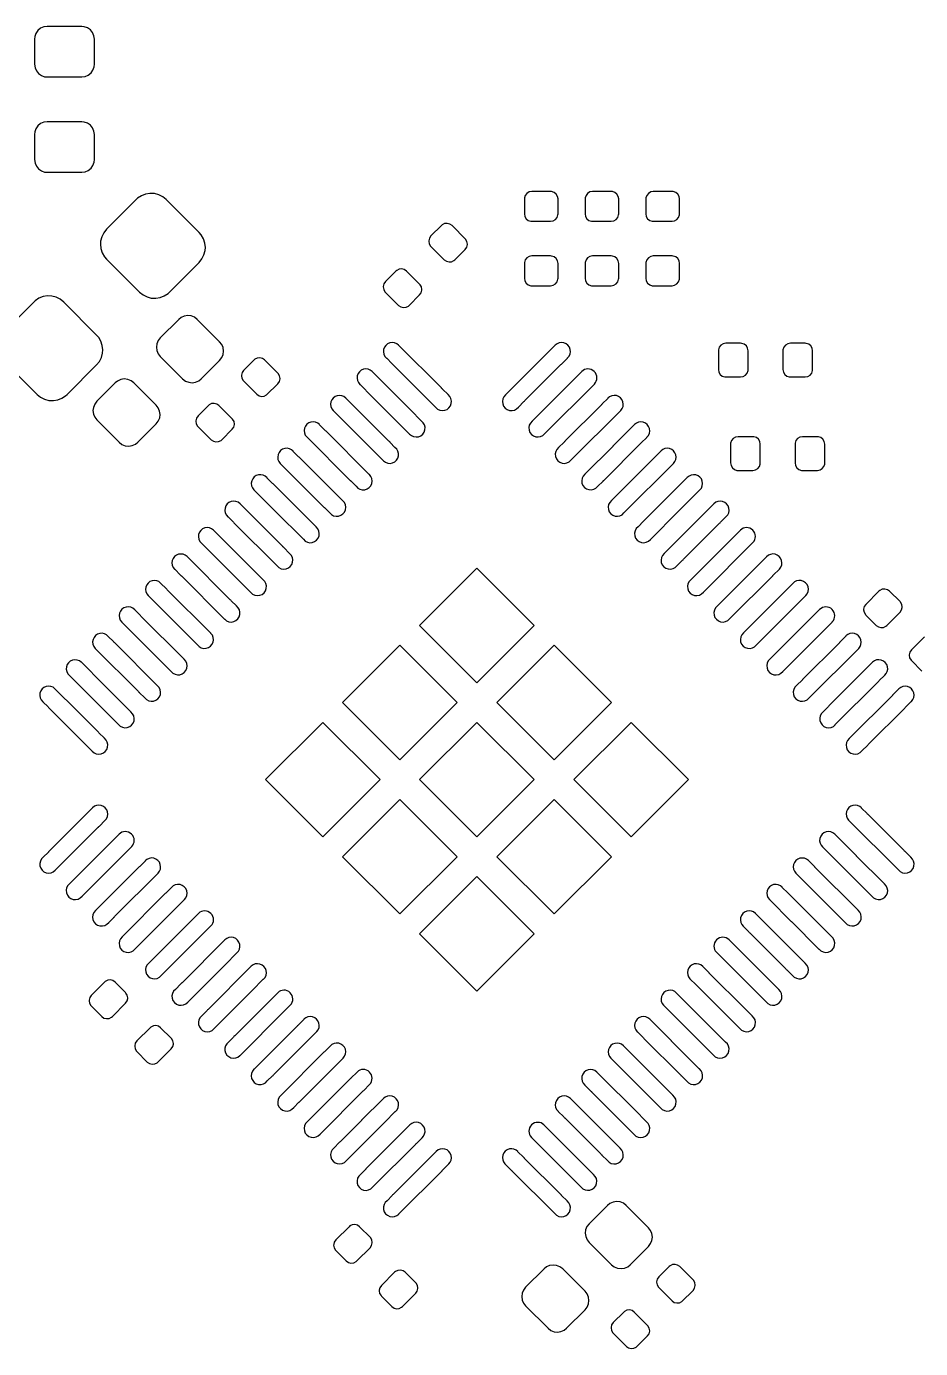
# Model space of a CAD drawing. Extents: x -27.1 to 63, y -62.3 to 29.6.
# Drawn here: x 11.62 to 21.18, y 0.8 to 14.94 of the extents above; entities that cross this region are included whole.
import ezdxf

# ---------------------------------------------------------------- set-up
doc = ezdxf.new("R2010")
doc.units = 0
doc.header["$MEASUREMENT"] = 0
doc.layers.get('0').update_dxf_attribs({"linetype": 'CONTINUOUS'})

msp = doc.modelspace()

# ---------------------------------------------------------------- linework, layer by layer
for points in [[(12.207999, 14.944), (11.838, 14.944), (11.838, 14.944), (11.801, 14.939), (11.801, 14.939), (11.767, 14.924), (11.767, 14.924), (11.739, 14.901), (11.739, 14.901), (11.718, 14.87), (11.718, 14.87), (11.706, 14.835), (11.706, 14.835), (11.703, 14.809), (11.703, 14.809), (11.703, 14.539), (11.703, 14.539), (11.707999, 14.502), (11.707999, 14.502), (11.722999, 14.468), (11.722999, 14.468), (11.746, 14.44), (11.746, 14.44), (11.776, 14.418), (11.776, 14.418), (11.811, 14.406), (11.811, 14.406), (11.838, 14.404), (11.838, 14.404), (12.207999, 14.404), (12.207999, 14.404), (12.245, 14.409), (12.245, 14.409), (12.278, 14.422999), (12.278, 14.422999), (12.307001, 14.447), (12.307001, 14.447), (12.327999, 14.477), (12.327999, 14.477), (12.34, 14.512), (12.34, 14.512), (12.342999, 14.539), (12.342999, 14.539), (12.342999, 14.809), (12.342999, 14.809), (12.338, 14.845), (12.338, 14.845), (12.322999, 14.879), (12.322999, 14.879), (12.3, 14.908), (12.3, 14.908), (12.27, 14.929), (12.27, 14.929), (12.235, 14.941001), (12.235, 14.941001), (12.207999, 14.944)], [(12.207999, 13.924), (11.838, 13.924), (11.838, 13.924), (11.801, 13.918999), (11.801, 13.918999), (11.767, 13.904), (11.767, 13.904), (11.739, 13.881), (11.739, 13.881), (11.718, 13.85), (11.718, 13.85), (11.706, 13.815), (11.706, 13.815), (11.703, 13.789), (11.703, 13.789), (11.703, 13.519), (11.703, 13.519), (11.707999, 13.482), (11.707999, 13.482), (11.722999, 13.448), (11.722999, 13.448), (11.746, 13.42), (11.746, 13.42), (11.776, 13.398), (11.776, 13.398), (11.811, 13.386), (11.811, 13.386), (11.838, 13.384), (11.838, 13.384), (12.207999, 13.384), (12.207999, 13.384), (12.245, 13.389), (12.245, 13.389), (12.278, 13.403), (12.278, 13.403), (12.307001, 13.427), (12.307001, 13.427), (12.327999, 13.457001), (12.327999, 13.457001), (12.34, 13.492001), (12.34, 13.492001), (12.342999, 13.519), (12.342999, 13.519), (12.342999, 13.789), (12.342999, 13.789), (12.338, 13.825), (12.338, 13.825), (12.322999, 13.859), (12.322999, 13.859), (12.3, 13.887999), (12.3, 13.887999), (12.27, 13.909), (12.27, 13.909), (12.235, 13.921), (12.235, 13.921), (12.207999, 13.924)], [(12.937, 13.157), (12.89, 13.149), (12.89, 13.149), (12.846, 13.131), (12.846, 13.131), (12.806, 13.105), (12.806, 13.105), (12.791, 13.091), (12.791, 13.091), (12.473999, 12.774), (12.473999, 12.774), (12.444, 12.737001), (12.444, 12.737001), (12.422, 12.694), (12.422, 12.694), (12.41, 12.648), (12.41, 12.648), (12.408, 12.614), (12.408, 12.614), (12.412999, 12.567), (12.412999, 12.567), (12.427999, 12.521), (12.427999, 12.521), (12.452, 12.48), (12.452, 12.48), (12.473999, 12.454), (12.473999, 12.454), (12.826, 12.102001), (12.826, 12.102001), (12.864, 12.072), (12.864, 12.072), (12.906, 12.05), (12.906, 12.05), (12.952, 12.038), (12.952, 12.038), (13, 12.036001), (13, 12.036001), (13.047001, 12.043999), (13.047001, 12.043999), (13.091, 12.061), (13.091, 12.061), (13.131, 12.087999), (13.131, 12.087999), (13.146, 12.102001), (13.146, 12.102001), (13.462999, 12.419), (13.462999, 12.419), (13.492999, 12.456), (13.492999, 12.456), (13.515, 12.499), (13.515, 12.499), (13.527001, 12.545), (13.527001, 12.545), (13.53, 12.578999), (13.53, 12.578999), (13.523999, 12.626), (13.523999, 12.626), (13.509, 12.672), (13.509, 12.672), (13.485, 12.713), (13.485, 12.713), (13.462999, 12.737999), (13.462999, 12.737999), (13.111, 13.091), (13.111, 13.091), (13.074, 13.121), (13.074, 13.121), (13.031, 13.143), (13.031, 13.143), (12.985, 13.155), (12.985, 13.155), (12.937, 13.157)], [(17.223, 13.178), (17.022001, 13.178), (17.022001, 13.178), (16.995, 13.173), (16.995, 13.173), (16.969999, 13.158), (16.969999, 13.158), (16.953, 13.136001), (16.953, 13.136001), (16.944, 13.109), (16.944, 13.109), (16.943, 13.097999), (16.943, 13.097999), (16.943, 12.938999), (16.943, 12.938999), (16.947999, 12.911), (16.947999, 12.911), (16.962, 12.887), (16.962, 12.887), (16.984, 12.868999), (16.984, 12.868999), (17.011, 12.86), (17.011, 12.86), (17.223, 12.86), (17.223, 12.86), (17.251, 12.865), (17.251, 12.865), (17.276, 12.879), (17.276, 12.879), (17.293, 12.901), (17.293, 12.901), (17.302, 12.927999), (17.302, 12.927999), (17.302999, 12.938999), (17.302999, 12.938999), (17.302999, 13.097999), (17.302999, 13.097999), (17.298, 13.126), (17.298, 13.126), (17.284, 13.15), (17.284, 13.15), (17.262001, 13.167999), (17.262001, 13.167999), (17.235, 13.177), (17.235, 13.177), (17.223, 13.178)], [(17.873, 13.178), (17.672001, 13.178), (17.672001, 13.178), (17.645, 13.173), (17.645, 13.173), (17.619999, 13.158), (17.619999, 13.158), (17.603, 13.136001), (17.603, 13.136001), (17.594, 13.109), (17.594, 13.109), (17.593, 13.097999), (17.593, 13.097999), (17.593, 12.938999), (17.593, 12.938999), (17.597999, 12.911), (17.597999, 12.911), (17.612, 12.887), (17.612, 12.887), (17.634, 12.868999), (17.634, 12.868999), (17.661, 12.86), (17.661, 12.86), (17.873, 12.86), (17.873, 12.86), (17.901, 12.865), (17.901, 12.865), (17.926, 12.879), (17.926, 12.879), (17.943, 12.901), (17.943, 12.901), (17.952001, 12.927999), (17.952001, 12.927999), (17.952999, 12.938999), (17.952999, 12.938999), (17.952999, 13.097999), (17.952999, 13.097999), (17.947999, 13.126), (17.947999, 13.126), (17.934, 13.15), (17.934, 13.15), (17.912001, 13.167999), (17.912001, 13.167999), (17.885, 13.177), (17.885, 13.177), (17.873, 13.178)], [(18.523, 13.178), (18.322001, 13.178), (18.322001, 13.178), (18.294999, 13.173), (18.294999, 13.173), (18.270001, 13.158), (18.270001, 13.158), (18.253, 13.136001), (18.253, 13.136001), (18.244, 13.109), (18.244, 13.109), (18.243, 13.097999), (18.243, 13.097999), (18.243, 12.938999), (18.243, 12.938999), (18.247999, 12.911), (18.247999, 12.911), (18.262001, 12.887), (18.262001, 12.887), (18.284, 12.868999), (18.284, 12.868999), (18.311, 12.86), (18.311, 12.86), (18.523, 12.86), (18.523, 12.86), (18.551, 12.865), (18.551, 12.865), (18.576, 12.879), (18.576, 12.879), (18.593, 12.901), (18.593, 12.901), (18.602001, 12.927999), (18.602001, 12.927999), (18.603, 12.938999), (18.603, 12.938999), (18.603, 13.097999), (18.603, 13.097999), (18.597999, 13.126), (18.597999, 13.126), (18.584, 13.15), (18.584, 13.15), (18.562001, 13.167999), (18.562001, 13.167999), (18.534999, 13.177), (18.534999, 13.177), (18.523, 13.178)], [(16.117999, 12.837001), (16.09, 12.834), (16.09, 12.834), (16.065, 12.821), (16.065, 12.821), (16.056, 12.814), (16.056, 12.814), (15.944, 12.702001), (15.944, 12.702001), (15.928, 12.679), (15.928, 12.679), (15.921001, 12.651), (15.921001, 12.651), (15.921001, 12.645), (15.921001, 12.645), (15.926, 12.617001), (15.926, 12.617001), (15.939999, 12.593), (15.939999, 12.593), (16.085999, 12.447), (16.085999, 12.447), (16.108999, 12.431), (16.108999, 12.431), (16.137001, 12.423999), (16.137001, 12.423999), (16.165, 12.427001), (16.165, 12.427001), (16.19, 12.439), (16.19, 12.439), (16.199, 12.447), (16.199, 12.447), (16.311, 12.559), (16.311, 12.559), (16.327, 12.582001), (16.327, 12.582001), (16.333999, 12.61), (16.333999, 12.61), (16.334999, 12.616), (16.334999, 12.616), (16.329, 12.643), (16.329, 12.643), (16.315, 12.667999), (16.315, 12.667999), (16.169, 12.814), (16.169, 12.814), (16.146001, 12.83), (16.146001, 12.83), (16.117999, 12.837001)], [(17.223, 12.488), (17.022001, 12.488), (17.022001, 12.488), (16.995, 12.482999), (16.995, 12.482999), (16.969999, 12.468), (16.969999, 12.468), (16.953, 12.446), (16.953, 12.446), (16.944, 12.419), (16.944, 12.419), (16.943, 12.408), (16.943, 12.408), (16.943, 12.249), (16.943, 12.249), (16.947999, 12.221), (16.947999, 12.221), (16.962, 12.197), (16.962, 12.197), (16.984, 12.179), (16.984, 12.179), (17.011, 12.17), (17.011, 12.17), (17.223, 12.17), (17.223, 12.17), (17.251, 12.175), (17.251, 12.175), (17.276, 12.189), (17.276, 12.189), (17.293, 12.211), (17.293, 12.211), (17.302, 12.237999), (17.302, 12.237999), (17.302999, 12.249), (17.302999, 12.249), (17.302999, 12.408), (17.302999, 12.408), (17.298, 12.436), (17.298, 12.436), (17.284, 12.46), (17.284, 12.46), (17.262001, 12.477999), (17.262001, 12.477999), (17.235, 12.487), (17.235, 12.487), (17.223, 12.488)], [(17.873, 12.488), (17.673, 12.488), (17.673, 12.488), (17.645, 12.482999), (17.645, 12.482999), (17.619999, 12.468), (17.619999, 12.468), (17.603, 12.446), (17.603, 12.446), (17.594, 12.419), (17.594, 12.419), (17.593, 12.408), (17.593, 12.408), (17.593, 12.249), (17.593, 12.249), (17.597999, 12.221), (17.597999, 12.221), (17.612, 12.197), (17.612, 12.197), (17.634, 12.179), (17.634, 12.179), (17.661, 12.17), (17.661, 12.17), (17.873, 12.17), (17.873, 12.17), (17.901, 12.175), (17.901, 12.175), (17.926, 12.189), (17.926, 12.189), (17.943, 12.211), (17.943, 12.211), (17.952001, 12.237999), (17.952001, 12.237999), (17.952999, 12.249), (17.952999, 12.249), (17.952999, 12.408), (17.952999, 12.408), (17.947999, 12.436), (17.947999, 12.436), (17.934, 12.461), (17.934, 12.461), (17.912001, 12.477999), (17.912001, 12.477999), (17.885, 12.487), (17.885, 12.487), (17.873, 12.488)], [(18.523, 12.488), (18.322001, 12.488), (18.322001, 12.488), (18.294999, 12.482999), (18.294999, 12.482999), (18.270001, 12.468), (18.270001, 12.468), (18.253, 12.446), (18.253, 12.446), (18.244, 12.419), (18.244, 12.419), (18.243, 12.408), (18.243, 12.408), (18.243, 12.249), (18.243, 12.249), (18.247999, 12.221), (18.247999, 12.221), (18.262001, 12.197), (18.262001, 12.197), (18.284, 12.179), (18.284, 12.179), (18.311, 12.17), (18.311, 12.17), (18.523, 12.17), (18.523, 12.17), (18.551, 12.175), (18.551, 12.175), (18.576, 12.189), (18.576, 12.189), (18.593, 12.211), (18.593, 12.211), (18.602001, 12.237999), (18.602001, 12.237999), (18.603, 12.249), (18.603, 12.249), (18.603, 12.408), (18.603, 12.408), (18.597999, 12.436), (18.597999, 12.436), (18.584, 12.46), (18.584, 12.46), (18.562001, 12.477999), (18.562001, 12.477999), (18.534999, 12.487), (18.534999, 12.487), (18.523, 12.488)], [(15.629999, 12.349), (15.602, 12.346001), (15.602, 12.346001), (15.577, 12.333), (15.577, 12.333), (15.568, 12.326), (15.568, 12.326), (15.456, 12.214), (15.456, 12.214), (15.44, 12.191001), (15.44, 12.191001), (15.433, 12.163), (15.433, 12.163), (15.433, 12.157), (15.433, 12.157), (15.437999, 12.129), (15.437999, 12.129), (15.452001, 12.105), (15.452001, 12.105), (15.598, 11.958999), (15.598, 11.958999), (15.622001, 11.943), (15.622001, 11.943), (15.649, 11.936), (15.649, 11.936), (15.677, 11.939), (15.677, 11.939), (15.702, 11.952), (15.702, 11.952), (15.711, 11.958999), (15.711, 11.958999), (15.822999, 12.071001), (15.822999, 12.071001), (15.838999, 12.095), (15.838999, 12.095), (15.845999, 12.122), (15.845999, 12.122), (15.847, 12.128), (15.847, 12.128), (15.842, 12.156), (15.842, 12.156), (15.827001, 12.18), (15.827001, 12.18), (15.681001, 12.326), (15.681001, 12.326), (15.658, 12.342001), (15.658, 12.342001), (15.629999, 12.349)], [(11.841, 12.061), (11.794, 12.052999), (11.794, 12.052999), (11.75, 12.035), (11.75, 12.035), (11.71, 12.009), (11.71, 12.009), (11.695, 11.995), (11.695, 11.995), (11.377999, 11.678)], [(11.377999, 11.358), (11.73, 11.006), (11.73, 11.006), (11.767, 10.976), (11.767, 10.976), (11.81, 10.954), (11.81, 10.954), (11.856, 10.942), (11.856, 10.942), (11.904, 10.94), (11.904, 10.94), (11.951001, 10.947999), (11.951001, 10.947999), (11.995, 10.965), (11.995, 10.965), (12.035, 10.992), (12.035, 10.992), (12.05, 11.006), (12.05, 11.006), (12.367, 11.323), (12.367, 11.323), (12.397, 11.36), (12.397, 11.36), (12.419, 11.403), (12.419, 11.403), (12.431, 11.449), (12.431, 11.449), (12.434, 11.482999), (12.434, 11.482999), (12.427999, 11.53), (12.427999, 11.53), (12.412999, 11.575), (12.412999, 11.575), (12.388999, 11.617001), (12.388999, 11.617001), (12.367, 11.642), (12.367, 11.642), (12.015, 11.995), (12.015, 11.995), (11.978, 12.025), (11.978, 12.025), (11.935, 12.047001), (11.935, 12.047001), (11.889, 12.059), (11.889, 12.059), (11.841, 12.061)], [(13.342, 11.85), (13.304, 11.845), (13.304, 11.845), (13.27, 11.829), (13.27, 11.829), (13.245, 11.809), (13.245, 11.809), (13.047999, 11.612), (13.047999, 11.612), (13.025, 11.582001), (13.025, 11.582001), (13.01, 11.547001), (13.01, 11.547001), (13.006, 11.512), (13.006, 11.512), (13.011, 11.475), (13.011, 11.475), (13.026, 11.44), (13.026, 11.44), (13.047999, 11.412999), (13.047999, 11.412999), (13.287001, 11.172999), (13.287001, 11.172999), (13.317, 11.15), (13.317, 11.15), (13.352001, 11.136), (13.352001, 11.136), (13.389, 11.132), (13.389, 11.132), (13.426, 11.137001), (13.426, 11.137001), (13.461, 11.153), (13.461, 11.153), (13.486, 11.172999), (13.486, 11.172999), (13.682999, 11.37), (13.682999, 11.37), (13.706, 11.4), (13.706, 11.4), (13.72, 11.435), (13.72, 11.435), (13.725, 11.47), (13.725, 11.47), (13.72, 11.507), (13.72, 11.507), (13.705, 11.542), (13.705, 11.542), (13.682999, 11.569), (13.682999, 11.569), (13.444, 11.809), (13.444, 11.809), (13.414, 11.832), (13.414, 11.832), (13.379, 11.846), (13.379, 11.846), (13.342, 11.85)], [(19.257, 11.554), (19.098, 11.554), (19.098, 11.554), (19.071, 11.549), (19.071, 11.549), (19.046, 11.534), (19.046, 11.534), (19.029, 11.512), (19.029, 11.512), (19.02, 11.485), (19.02, 11.485), (19.019, 11.474), (19.019, 11.474), (19.019, 11.273), (19.019, 11.273), (19.023999, 11.245), (19.023999, 11.245), (19.037999, 11.221), (19.037999, 11.221), (19.060001, 11.203), (19.060001, 11.203), (19.087, 11.194), (19.087, 11.194), (19.257, 11.194), (19.257, 11.194), (19.285001, 11.199), (19.285001, 11.199), (19.31, 11.213), (19.31, 11.213), (19.327, 11.235), (19.327, 11.235), (19.336, 11.262), (19.336, 11.262), (19.337001, 11.273), (19.337001, 11.273), (19.337001, 11.474), (19.337001, 11.474), (19.332, 11.502), (19.332, 11.502), (19.317999, 11.526), (19.317999, 11.526), (19.296, 11.544), (19.296, 11.544), (19.269, 11.552999), (19.269, 11.552999), (19.257, 11.554)], [(19.947, 11.554), (19.788999, 11.554), (19.788999, 11.554), (19.761, 11.549), (19.761, 11.549), (19.736, 11.534), (19.736, 11.534), (19.718999, 11.512), (19.718999, 11.512), (19.71, 11.485), (19.71, 11.485), (19.709, 11.474), (19.709, 11.474), (19.709, 11.273), (19.709, 11.273), (19.714, 11.245), (19.714, 11.245), (19.727999, 11.221), (19.727999, 11.221), (19.749999, 11.203), (19.749999, 11.203), (19.777, 11.194), (19.777, 11.194), (19.947, 11.194), (19.947, 11.194), (19.974999, 11.199), (19.974999, 11.199), (20, 11.213), (20, 11.213), (20.017, 11.235), (20.017, 11.235), (20.026, 11.262), (20.026, 11.262), (20.027001, 11.273), (20.027001, 11.273), (20.027001, 11.474), (20.027001, 11.474), (20.022, 11.502), (20.022, 11.502), (20.007999, 11.526), (20.007999, 11.526), (19.986, 11.544), (19.986, 11.544), (19.959001, 11.552999), (19.959001, 11.552999), (19.947, 11.554)], [(14.114, 11.399), (14.085, 11.396), (14.085, 11.396), (14.06, 11.382999), (14.06, 11.382999), (14.051, 11.376), (14.051, 11.376), (13.94, 11.264), (13.94, 11.264), (13.922999, 11.241), (13.922999, 11.241), (13.916, 11.213), (13.916, 11.213), (13.916, 11.207001), (13.916, 11.207001), (13.921, 11.179), (13.921, 11.179), (13.935, 11.155), (13.935, 11.155), (14.081, 11.009), (14.081, 11.009), (14.105, 10.993), (14.105, 10.993), (14.132, 10.986), (14.132, 10.986), (14.16, 10.989), (14.16, 10.989), (14.186, 11.001), (14.186, 11.001), (14.306, 11.121), (14.306, 11.121), (14.322999, 11.145), (14.322999, 11.145), (14.33, 11.172001), (14.33, 11.172001), (14.33, 11.178), (14.33, 11.178), (14.325, 11.205), (14.325, 11.205), (14.31, 11.23), (14.31, 11.23), (14.164, 11.376), (14.164, 11.376), (14.141, 11.392001), (14.141, 11.392001), (14.114, 11.399)], [(12.663, 11.172001), (12.626, 11.166), (12.626, 11.166), (12.591, 11.15), (12.591, 11.15), (12.566, 11.13), (12.566, 11.13), (12.369, 10.932999), (12.369, 10.932999), (12.346001, 10.903), (12.346001, 10.903), (12.332, 10.867999), (12.332, 10.867999), (12.327, 10.832999), (12.327, 10.832999), (12.332, 10.796), (12.332, 10.796), (12.347, 10.762), (12.347, 10.762), (12.369, 10.734), (12.369, 10.734), (12.608, 10.494), (12.608, 10.494), (12.637999, 10.471), (12.637999, 10.471), (12.672999, 10.457), (12.672999, 10.457), (12.71, 10.452999), (12.71, 10.452999), (12.748, 10.459), (12.748, 10.459), (12.782, 10.474), (12.782, 10.474), (12.807001, 10.494), (12.807001, 10.494), (13.004, 10.691), (13.004, 10.691), (13.027001, 10.721), (13.027001, 10.721), (13.042001, 10.756), (13.042001, 10.756), (13.046, 10.791), (13.046, 10.791), (13.041, 10.827999), (13.041, 10.827999), (13.026, 10.862999), (13.026, 10.862999), (13.004, 10.891), (13.004, 10.891), (12.765, 11.13), (12.765, 11.13), (12.735, 11.153), (12.735, 11.153), (12.7, 11.167), (12.7, 11.167), (12.663, 11.172001)], [(13.626, 10.911), (13.597001, 10.908), (13.597001, 10.908), (13.572, 10.895), (13.572, 10.895), (13.562999, 10.888), (13.562999, 10.888), (13.452, 10.776), (13.452, 10.776), (13.435, 10.753), (13.435, 10.753), (13.427999, 10.725), (13.427999, 10.725), (13.427999, 10.719), (13.427999, 10.719), (13.433, 10.691), (13.433, 10.691), (13.447, 10.667), (13.447, 10.667), (13.593, 10.521), (13.593, 10.521), (13.617, 10.505), (13.617, 10.505), (13.643999, 10.498), (13.643999, 10.498), (13.672, 10.501), (13.672, 10.501), (13.697999, 10.514), (13.697999, 10.514), (13.706, 10.521), (13.706, 10.521), (13.817999, 10.633), (13.817999, 10.633), (13.835, 10.657001), (13.835, 10.657001), (13.842, 10.684), (13.842, 10.684), (13.842, 10.69), (13.842, 10.69), (13.837001, 10.718), (13.837001, 10.718), (13.822, 10.742001), (13.822, 10.742001), (13.676, 10.888), (13.676, 10.888), (13.653, 10.904), (13.653, 10.904), (13.626, 10.911)], [(19.387999, 10.554), (19.229, 10.554), (19.229, 10.554), (19.201, 10.548999), (19.201, 10.548999), (19.177, 10.534), (19.177, 10.534), (19.159, 10.512), (19.159, 10.512), (19.15, 10.485), (19.15, 10.485), (19.149, 10.474), (19.149, 10.474), (19.149, 10.273), (19.149, 10.273), (19.153999, 10.245), (19.153999, 10.245), (19.168999, 10.221), (19.168999, 10.221), (19.191001, 10.203), (19.191001, 10.203), (19.217999, 10.194), (19.217999, 10.194), (19.387999, 10.194), (19.387999, 10.194), (19.416001, 10.199), (19.416001, 10.199), (19.440001, 10.213), (19.440001, 10.213), (19.457999, 10.235001), (19.457999, 10.235001), (19.467, 10.262001), (19.467, 10.262001), (19.467, 10.474), (19.467, 10.474), (19.462001, 10.502001), (19.462001, 10.502001), (19.447999, 10.526), (19.447999, 10.526), (19.426, 10.544), (19.426, 10.544), (19.399, 10.552999), (19.399, 10.552999), (19.387999, 10.554)], [(20.077999, 10.554), (19.919, 10.554), (19.919, 10.554), (19.891, 10.548999), (19.891, 10.548999), (19.867, 10.534), (19.867, 10.534), (19.849, 10.512), (19.849, 10.512), (19.84, 10.485), (19.84, 10.485), (19.839, 10.474), (19.839, 10.474), (19.839, 10.273), (19.839, 10.273), (19.843999, 10.245), (19.843999, 10.245), (19.858999, 10.221), (19.858999, 10.221), (19.881001, 10.203), (19.881001, 10.203), (19.907999, 10.194), (19.907999, 10.194), (20.077999, 10.194), (20.077999, 10.194), (20.106001, 10.199), (20.106001, 10.199), (20.129999, 10.213), (20.129999, 10.213), (20.147999, 10.235001), (20.147999, 10.235001), (20.157, 10.262001), (20.157, 10.262001), (20.157, 10.474), (20.157, 10.474), (20.152001, 10.502001), (20.152001, 10.502001), (20.137999, 10.526), (20.137999, 10.526), (20.116, 10.544), (20.116, 10.544), (20.089, 10.552999), (20.089, 10.552999), (20.077999, 10.554)], [(16.436, 9.147), (15.822999, 8.534), (15.822999, 8.534), (16.436, 7.922), (16.436, 7.922), (17.049, 8.534), (17.049, 8.534), (16.436, 9.147)], [(20.8, 8.924), (20.772002, 8.921), (20.772002, 8.921), (20.746001, 8.909), (20.746001, 8.909), (20.737, 8.901), (20.737, 8.901), (20.595999, 8.759), (20.595999, 8.759), (20.58, 8.736), (20.58, 8.736), (20.572, 8.709), (20.572, 8.709), (20.572, 8.703), (20.572, 8.703), (20.577, 8.675), (20.577, 8.675), (20.592, 8.651), (20.592, 8.651), (20.595999, 8.646), (20.595999, 8.646), (20.708, 8.534), (20.708, 8.534), (20.731001, 8.518), (20.731001, 8.518), (20.758, 8.511), (20.758, 8.511), (20.786001, 8.514), (20.786001, 8.514), (20.812, 8.527001), (20.812, 8.527001), (20.820999, 8.534), (20.820999, 8.534), (20.963, 8.676), (20.963, 8.676), (20.979001, 8.7), (20.979001, 8.7), (20.986001, 8.727), (20.986001, 8.727), (20.986001, 8.733), (20.986001, 8.733), (20.981001, 8.759999), (20.981001, 8.759999), (20.966001, 8.785), (20.966001, 8.785), (20.962, 8.789), (20.962, 8.789), (20.850999, 8.901), (20.850999, 8.901), (20.827, 8.917), (20.827, 8.917), (20.8, 8.924)], [(21.225, 8.413), (21.083999, 8.272), (21.083999, 8.272), (21.067, 8.248), (21.067, 8.248), (21.06, 8.221), (21.06, 8.221), (21.06, 8.215), (21.06, 8.215), (21.065, 8.187), (21.065, 8.187), (21.08, 8.162999), (21.08, 8.162999), (21.083999, 8.158), (21.083999, 8.158), (21.195, 8.047)], [(15.611, 8.322), (14.998, 7.71), (14.998, 7.71), (15.611, 7.097), (15.611, 7.097), (16.224, 7.71), (16.224, 7.71), (15.611, 8.322)], [(17.261, 8.322), (16.648, 7.71), (16.648, 7.71), (17.261, 7.097), (17.261, 7.097), (17.874, 7.71), (17.874, 7.71), (17.261, 8.322)], [(14.786, 7.497), (14.173, 6.885), (14.173, 6.885), (14.786, 6.272), (14.786, 6.272), (15.399, 6.885), (15.399, 6.885), (14.786, 7.497)], [(16.436, 7.497), (15.822999, 6.885), (15.822999, 6.885), (16.436, 6.272), (16.436, 6.272), (17.049, 6.885), (17.049, 6.885), (16.436, 7.497)], [(18.086, 7.497), (17.472999, 6.885), (17.472999, 6.885), (18.086, 6.272), (18.086, 6.272), (18.699, 6.885), (18.699, 6.885), (18.086, 7.497)], [(15.611, 6.673), (14.998, 6.06), (14.998, 6.06), (15.611, 5.447), (15.611, 5.447), (16.224, 6.06), (16.224, 6.06), (15.611, 6.673)], [(17.261, 6.673), (16.648, 6.06), (16.648, 6.06), (17.261, 5.447), (17.261, 5.447), (17.874, 6.06), (17.874, 6.06), (17.261, 6.673)], [(16.436, 5.848), (15.822999, 5.235), (15.822999, 5.235), (16.436, 4.622), (16.436, 4.622), (17.049, 5.235), (17.049, 5.235), (16.436, 5.848)], [(12.514, 4.741), (12.486, 4.738), (12.486, 4.738), (12.46, 4.725), (12.46, 4.725), (12.451, 4.717), (12.451, 4.717), (12.31, 4.576), (12.31, 4.576), (12.294, 4.553), (12.294, 4.553), (12.286, 4.525), (12.286, 4.525), (12.286, 4.519), (12.286, 4.519), (12.291, 4.491), (12.291, 4.491), (12.306, 4.467), (12.306, 4.467), (12.422, 4.351), (12.422, 4.351), (12.445, 4.334), (12.445, 4.334), (12.472, 4.327), (12.472, 4.327), (12.5, 4.33), (12.5, 4.33), (12.526, 4.343), (12.526, 4.343), (12.535, 4.35), (12.535, 4.35), (12.677, 4.493), (12.677, 4.493), (12.693, 4.516), (12.693, 4.516), (12.7, 4.543), (12.7, 4.543), (12.7, 4.549), (12.7, 4.549), (12.695, 4.577), (12.695, 4.577), (12.68, 4.601), (12.68, 4.601), (12.676, 4.606), (12.676, 4.606), (12.565, 4.717), (12.565, 4.717), (12.541, 4.734), (12.541, 4.734), (12.514, 4.741)], [(13.002, 4.253), (12.973999, 4.25), (12.973999, 4.25), (12.947999, 4.237), (12.947999, 4.237), (12.938999, 4.229), (12.938999, 4.229), (12.798, 4.088), (12.798, 4.088), (12.781, 4.065), (12.781, 4.065), (12.774, 4.037), (12.774, 4.037), (12.774, 4.031), (12.774, 4.031), (12.779, 4.003), (12.779, 4.003), (12.794, 3.979), (12.794, 3.979), (12.798, 3.975), (12.798, 3.975), (12.909, 3.863), (12.909, 3.863), (12.933, 3.847), (12.933, 3.847), (12.96, 3.839), (12.96, 3.839), (12.988, 3.842), (12.988, 3.842), (13.014, 3.855), (13.014, 3.855), (13.022, 3.863), (13.022, 3.863), (13.165, 4.005), (13.165, 4.005), (13.181, 4.028), (13.181, 4.028), (13.187999, 4.055), (13.187999, 4.055), (13.187999, 4.061), (13.187999, 4.061), (13.182999, 4.089), (13.182999, 4.089), (13.167999, 4.113), (13.167999, 4.113), (13.164, 4.118), (13.164, 4.118), (13.052, 4.229), (13.052, 4.229), (13.029, 4.246), (13.029, 4.246), (13.002, 4.253)], [(17.929, 2.37), (17.892, 2.365), (17.892, 2.365), (17.858, 2.349), (17.858, 2.349), (17.833, 2.329), (17.833, 2.329), (17.635001, 2.132), (17.635001, 2.132), (17.612, 2.102), (17.612, 2.102), (17.597999, 2.067), (17.597999, 2.067), (17.594, 2.032), (17.594, 2.032), (17.599, 1.995), (17.599, 1.995), (17.613999, 1.96), (17.613999, 1.96), (17.635001, 1.933), (17.635001, 1.933), (17.875001, 1.693), (17.875001, 1.693), (17.905, 1.67), (17.905, 1.67), (17.94, 1.656), (17.94, 1.656), (17.977, 1.652), (17.977, 1.652), (18.014, 1.657), (18.014, 1.657), (18.049, 1.673), (18.049, 1.673), (18.074, 1.693), (18.074, 1.693), (18.271, 1.89), (18.271, 1.89), (18.293999, 1.92), (18.293999, 1.92), (18.308, 1.955), (18.308, 1.955), (18.313, 1.99), (18.313, 1.99), (18.308, 2.027), (18.308, 2.027), (18.293, 2.062), (18.293, 2.062), (18.271, 2.089), (18.271, 2.089), (18.032, 2.329), (18.032, 2.329), (18.002, 2.352), (18.002, 2.352), (17.967001, 2.366), (17.967001, 2.366), (17.929, 2.37)], [(15.13, 2.124), (15.102, 2.121), (15.102, 2.121), (15.077, 2.109), (15.077, 2.109), (15.068, 2.101), (15.068, 2.101), (14.926, 1.96), (14.926, 1.96), (14.91, 1.936), (14.91, 1.936), (14.902999, 1.909), (14.902999, 1.909), (14.902001, 1.903), (14.902001, 1.903), (14.908, 1.875), (14.908, 1.875), (14.922, 1.851), (14.922, 1.851), (14.926, 1.846), (14.926, 1.846), (15.038, 1.734), (15.038, 1.734), (15.061, 1.718), (15.061, 1.718), (15.088, 1.711), (15.088, 1.711), (15.117, 1.714), (15.117, 1.714), (15.142001, 1.727), (15.142001, 1.727), (15.151, 1.734), (15.151, 1.734), (15.293, 1.876), (15.293, 1.876), (15.309, 1.9), (15.309, 1.9), (15.316, 1.927), (15.316, 1.927), (15.316, 1.933), (15.316, 1.933), (15.311, 1.96), (15.311, 1.96), (15.297001, 1.985), (15.297001, 1.985), (15.181, 2.101), (15.181, 2.101), (15.158, 2.117), (15.158, 2.117), (15.13, 2.124)], [(18.556001, 1.698), (18.527, 1.695), (18.527, 1.695), (18.502001, 1.682), (18.502001, 1.682), (18.493, 1.674), (18.493, 1.674), (18.382, 1.563), (18.382, 1.563), (18.365, 1.54), (18.365, 1.54), (18.357999, 1.512), (18.357999, 1.512), (18.357999, 1.506), (18.357999, 1.506), (18.363, 1.478), (18.363, 1.478), (18.378, 1.454), (18.378, 1.454), (18.381, 1.45), (18.381, 1.45), (18.523, 1.308), (18.523, 1.308), (18.547001, 1.291), (18.547001, 1.291), (18.573999, 1.285), (18.573999, 1.285), (18.602001, 1.288), (18.602001, 1.288), (18.627999, 1.3), (18.627999, 1.3), (18.748, 1.42), (18.748, 1.42), (18.765001, 1.443), (18.765001, 1.443), (18.772001, 1.471), (18.772001, 1.471), (18.772001, 1.476), (18.772001, 1.476), (18.767, 1.504), (18.767, 1.504), (18.752, 1.529), (18.752, 1.529), (18.606, 1.675), (18.606, 1.675), (18.582999, 1.691), (18.582999, 1.691), (18.556001, 1.698)], [(15.618, 1.636), (15.59, 1.634), (15.59, 1.634), (15.565, 1.621), (15.565, 1.621), (15.555, 1.613), (15.555, 1.613), (15.413999, 1.472), (15.413999, 1.472), (15.398, 1.448), (15.398, 1.448), (15.391, 1.421), (15.391, 1.421), (15.39, 1.415), (15.39, 1.415), (15.395, 1.387), (15.395, 1.387), (15.41, 1.363), (15.41, 1.363), (15.413999, 1.358), (15.413999, 1.358), (15.526001, 1.247), (15.526001, 1.247), (15.549, 1.23), (15.549, 1.23), (15.576, 1.223), (15.576, 1.223), (15.605, 1.226), (15.605, 1.226), (15.629999, 1.239), (15.629999, 1.239), (15.639, 1.246), (15.639, 1.246), (15.781, 1.388), (15.781, 1.388), (15.797001, 1.412), (15.797001, 1.412), (15.804, 1.439), (15.804, 1.439), (15.804, 1.445), (15.804, 1.445), (15.799001, 1.473), (15.799001, 1.473), (15.784999, 1.497), (15.784999, 1.497), (15.668999, 1.613), (15.668999, 1.613), (15.646, 1.629), (15.646, 1.629), (15.618, 1.636)], [(17.251, 1.691), (17.213, 1.686), (17.213, 1.686), (17.178999, 1.67), (17.178999, 1.67), (17.154, 1.65), (17.154, 1.65), (16.957, 1.453), (16.957, 1.453), (16.934, 1.423), (16.934, 1.423), (16.919, 1.388), (16.919, 1.388), (16.914999, 1.353), (16.914999, 1.353), (16.92, 1.316), (16.92, 1.316), (16.935, 1.281), (16.935, 1.281), (16.957, 1.254), (16.957, 1.254), (17.196, 1.014), (17.196, 1.014), (17.226, 0.991), (17.226, 0.991), (17.261, 0.977), (17.261, 0.977), (17.298, 0.973), (17.298, 0.973), (17.335, 0.979), (17.335, 0.979), (17.37, 0.994), (17.37, 0.994), (17.394999, 1.014), (17.394999, 1.014), (17.592, 1.211), (17.592, 1.211), (17.615, 1.241), (17.615, 1.241), (17.628999, 1.276), (17.628999, 1.276), (17.634, 1.311), (17.634, 1.311), (17.628999, 1.348), (17.628999, 1.348), (17.613999, 1.383), (17.613999, 1.383), (17.592, 1.41), (17.592, 1.41), (17.353, 1.65), (17.353, 1.65), (17.323, 1.673), (17.323, 1.673), (17.287999, 1.687), (17.287999, 1.687), (17.251, 1.691)], [(18.068, 1.21), (18.04, 1.207), (18.04, 1.207), (18.014, 1.194), (18.014, 1.194), (18.006001, 1.187), (18.006001, 1.187), (17.894, 1.075), (17.894, 1.075), (17.877, 1.052), (17.877, 1.052), (17.87, 1.024), (17.87, 1.024), (17.87, 1.018), (17.87, 1.018), (17.875001, 0.99), (17.875001, 0.99), (17.890001, 0.966), (17.890001, 0.966), (17.892999, 0.962), (17.892999, 0.962), (18.036001, 0.82), (18.036001, 0.82), (18.059, 0.804), (18.059, 0.804), (18.086, 0.797), (18.086, 0.797), (18.114, 0.8), (18.114, 0.8), (18.139999, 0.812), (18.139999, 0.812), (18.147999, 0.82), (18.147999, 0.82), (18.261001, 0.932), (18.261001, 0.932), (18.277001, 0.955), (18.277001, 0.955), (18.284, 0.983), (18.284, 0.983), (18.284, 0.988), (18.284, 0.988), (18.278999, 1.016), (18.278999, 1.016), (18.263999, 1.041), (18.263999, 1.041), (18.261001, 1.045), (18.261001, 1.045), (18.117999, 1.187), (18.117999, 1.187), (18.095, 1.203), (18.095, 1.203), (18.068, 1.21)]]:
    msp.add_lwpolyline(points)
for points in [[(15.598, 11.534, 1.042321), (15.469, 11.394), (15.469, 11.394), (15.471, 11.393), (15.471, 11.393), (15.525, 11.339), (15.525, 11.339, 0.031689), (15.533, 11.33), (15.533, 11.33), (15.995, 10.867999), (15.995, 10.867999, 1.110374), (16.127, 11.004), (16.127, 11.004), (16.067, 11.064), (16.067, 11.064), (16.067, 11.065), (16.067, 11.065, 0.039058), (16.056, 11.075), (16.056, 11.075), (16.054999, 11.076), (16.054999, 11.076), (15.598, 11.534)], [(17.406, 11.397001, 1.015973), (17.274, 11.534), (17.274, 11.534), (17.208, 11.467999), (17.208, 11.467999, 0.018601), (17.202999, 11.462999), (17.202999, 11.462999), (16.742001, 11.002001), (16.742001, 11.002001, 1.113964), (16.879, 10.871), (16.879, 10.871), (16.937001, 10.928999), (16.937001, 10.928999), (16.938999, 10.93), (16.938999, 10.93, 0.039069), (16.949, 10.941), (16.949, 10.941), (17.332999, 11.325), (17.332999, 11.325), (17.335, 11.326), (17.335, 11.326, 0.042757), (17.346, 11.338), (17.346, 11.338), (17.403999, 11.396), (17.403999, 11.396), (17.406, 11.397001)], [(15.315, 11.251, 1.026903), (15.184, 11.113), (15.184, 11.113), (15.186, 11.112), (15.186, 11.112), (15.243, 11.055), (15.243, 11.055, 0.031643), (15.251001, 11.046), (15.251001, 11.046), (15.713999, 10.583), (15.713999, 10.583, 1.102199), (15.843, 10.722001), (15.843, 10.722001), (15.787, 10.777999), (15.787, 10.777999), (15.787, 10.779), (15.787, 10.779, 0.037157), (15.777, 10.789), (15.777, 10.789), (15.315, 11.251)], [(17.692, 11.118, 0.990068), (17.557001, 11.251), (17.557001, 11.251), (17.026, 10.72), (17.026, 10.72, 1.105516), (17.16, 10.586), (17.16, 10.586), (17.692, 11.118)], [(15.032, 10.967999, 1.000565), (14.898, 10.834), (14.898, 10.834), (14.961, 10.771), (14.961, 10.771, 0.029801), (14.969, 10.762999), (14.969, 10.762999), (15.435, 10.296), (15.435, 10.296), (15.436, 10.296), (15.436, 10.296, 1.073919), (15.559, 10.44), (15.559, 10.44), (15.506, 10.493), (15.506, 10.493), (15.506, 10.494), (15.506, 10.494, 0.052064), (15.492, 10.508), (15.492, 10.508), (15.032, 10.967999)], [(17.975001, 10.835, 1.015967), (17.836001, 10.965), (17.836001, 10.965), (17.836001, 10.964), (17.836001, 10.964), (17.777, 10.905), (17.777, 10.905, 0.042803), (17.765, 10.893999), (17.765, 10.893999), (17.765, 10.893), (17.765, 10.893), (17.381, 10.509), (17.381, 10.509, 0.042798), (17.369, 10.498), (17.369, 10.498), (17.369, 10.497), (17.369, 10.497), (17.309999, 10.437999), (17.309999, 10.437999, 1.105734), (17.442, 10.302), (17.442, 10.302), (17.975001, 10.835)], [(14.752, 10.683, 1.019297), (14.615, 10.551), (14.615, 10.551), (15.076, 10.09), (15.076, 10.09, 0.040897), (15.087, 10.079), (15.087, 10.079), (15.089, 10.078), (15.089, 10.078), (15.142999, 10.024), (15.142999, 10.024, 1.094017), (15.285, 10.149999), (15.285, 10.149999), (15.284, 10.151), (15.284, 10.151), (14.822, 10.612), (14.822, 10.612), (14.822, 10.613), (14.822, 10.613, 0.035354), (14.812, 10.622001), (14.812, 10.622001), (14.752, 10.682), (14.752, 10.682), (14.752, 10.683)], [(18.254, 10.548, 1.023751), (18.122001, 10.685), (18.122001, 10.685), (17.889, 10.452001), (17.889, 10.452001), (17.889, 10.451), (17.889, 10.451), (17.591, 10.154), (17.591, 10.154), (17.589999, 10.153), (17.589999, 10.153, 1.105543), (17.727001, 10.022), (17.727001, 10.022), (17.785, 10.080001), (17.785, 10.080001), (17.787001, 10.081), (17.787001, 10.081, 0.022264), (17.792999, 10.087), (17.792999, 10.087), (18.187, 10.481), (18.187, 10.481, 0.027924), (18.193999, 10.489), (18.193999, 10.489), (18.252001, 10.547), (18.252001, 10.547), (18.254, 10.548)], [(14.471, 10.397999, 1.034572), (14.332001, 10.268), (14.332001, 10.268), (14.795, 9.805001), (14.795, 9.805001, 0.029703), (14.802999, 9.797), (14.802999, 9.797), (14.805, 9.796), (14.805, 9.796), (14.861, 9.739999), (14.861, 9.739999, 1.10215), (15, 9.869), (15, 9.869), (14.537, 10.332), (14.537, 10.332, 0.031683), (14.527999, 10.34), (14.527999, 10.34), (14.471, 10.397001), (14.471, 10.397001), (14.471, 10.397999)], [(18.539, 10.268, 1.00478), (18.405, 10.402), (18.405, 10.402), (17.874, 9.871), (17.874, 9.871, 1.105741), (18.008999, 9.738), (18.008999, 9.738), (18.539, 10.268)], [(14.19, 10.113, 1.046206), (14.049, 9.986), (14.049, 9.986), (14.049, 9.985), (14.049, 9.985), (14.282001, 9.752), (14.282001, 9.752), (14.284, 9.751), (14.284, 9.751), (14.579, 9.456), (14.579, 9.456, 1.110366), (14.715, 9.588), (14.715, 9.588), (14.254, 10.049), (14.254, 10.049, 0.035458), (14.244, 10.058), (14.244, 10.058), (14.19, 10.112), (14.19, 10.112), (14.19, 10.113)], [(18.822, 9.985, 1.023758), (18.685, 10.117), (18.685, 10.117), (18.685, 10.116), (18.685, 10.116), (18.626001, 10.057), (18.626001, 10.057, 0.031631), (18.617001, 10.049), (18.617001, 10.049), (18.223, 9.655), (18.223, 9.655, 0.018554), (18.217999, 9.650001), (18.217999, 9.650001), (18.217999, 9.649), (18.217999, 9.649), (18.159, 9.59), (18.159, 9.59, 1.113783), (18.291, 9.454), (18.291, 9.454), (18.292001, 9.455), (18.292001, 9.455), (18.587999, 9.752), (18.587999, 9.752), (18.59, 9.753), (18.59, 9.753), (18.822, 9.985)], [(13.901, 9.837, 1.042337), (13.772, 9.697), (13.772, 9.697), (13.774, 9.696), (13.774, 9.696), (13.827, 9.643), (13.827, 9.643, 0.035399), (13.836, 9.633), (13.836, 9.633), (14.298, 9.171), (14.298, 9.171, 1.102174), (14.431, 9.306), (14.431, 9.306), (14.369, 9.368), (14.369, 9.368), (14.369, 9.369), (14.369, 9.369, 0.031632), (14.36, 9.377), (14.36, 9.377), (14.359, 9.378), (14.359, 9.378), (13.901, 9.837)], [(19.102, 9.699, 1.023582), (18.971, 9.837), (18.971, 9.837), (18.905001, 9.771), (18.905001, 9.771, 0.018586), (18.9, 9.766), (18.9, 9.766), (18.438, 9.304), (18.438, 9.304, 1.105744), (18.576, 9.174), (18.576, 9.174), (18.633, 9.231), (18.633, 9.231), (18.634999, 9.232), (18.634999, 9.232, 0.046503), (18.647001, 9.245), (18.647001, 9.245), (19.029, 9.627001), (19.029, 9.627001), (19.031, 9.628), (19.031, 9.628, 0.046504), (19.043, 9.641), (19.043, 9.641), (19.099999, 9.698), (19.099999, 9.698), (19.102, 9.699)], [(13.617999, 9.554, 1.034377), (13.488, 9.415), (13.488, 9.415), (13.49, 9.414), (13.49, 9.414), (13.545, 9.359), (13.545, 9.359, 0.035361), (13.554, 9.349), (13.554, 9.349), (14.016, 8.887), (14.016, 8.887, 1.110175), (14.146, 9.025), (14.146, 9.025), (14.089, 9.082), (14.089, 9.082), (14.089, 9.083), (14.089, 9.083, 0.029714), (14.081, 9.091), (14.081, 9.091), (13.617999, 9.554)], [(19.389, 9.421, 0.990085), (19.254001, 9.554), (19.254001, 9.554), (18.722999, 9.022999), (18.722999, 9.022999, 1.113757), (18.858, 8.89), (18.858, 8.89), (19.389, 9.421)], [(13.335, 9.271, 1.004275), (13.201, 9.136), (13.201, 9.136), (13.202999, 9.135001), (13.202999, 9.135001), (13.264, 9.074), (13.264, 9.074, 0.031622), (13.272, 9.065001), (13.272, 9.065001), (13.274, 9.064), (13.274, 9.064), (13.736, 8.601), (13.736, 8.601), (13.737, 8.6), (13.737, 8.6, 1.085946), (13.862, 8.743), (13.862, 8.743), (13.808, 8.797), (13.808, 8.797), (13.808, 8.798), (13.808, 8.798, 0.044623), (13.796, 8.809999), (13.796, 8.809999), (13.335, 9.271)], [(19.672001, 9.138, 1.008453), (19.533999, 9.269), (19.533999, 9.269), (19.533999, 9.268), (19.533999, 9.268), (19.474, 9.208), (19.474, 9.208, 0.035344), (19.463999, 9.199), (19.463999, 9.199), (19.463999, 9.198), (19.463999, 9.198), (19.077999, 8.812), (19.077999, 8.812, 0.039052), (19.067001, 8.802001), (19.067001, 8.802001), (19.067001, 8.801), (19.067001, 8.801), (19.007, 8.741), (19.007, 8.741, 1.105536), (19.138999, 8.604999), (19.138999, 8.604999), (19.6, 9.066), (19.6, 9.066, 0.022319), (19.606, 9.072), (19.606, 9.072), (19.672001, 9.138)], [(13.052, 8.987999, 1.000572), (12.918, 8.854), (12.918, 8.854), (13.378, 8.394), (13.378, 8.394, 0.048356), (13.391, 8.381), (13.391, 8.381), (13.392999, 8.379999), (13.392999, 8.379999), (13.446001, 8.327), (13.446001, 8.327, 1.073684), (13.59, 8.449999), (13.59, 8.449999), (13.59, 8.451), (13.59, 8.451), (13.123, 8.917), (13.123, 8.917, 0.029809), (13.115, 8.925), (13.115, 8.925), (13.052, 8.987999)], [(19.954, 8.854, 1.038885), (19.813999, 8.983), (19.813999, 8.983), (19.813999, 8.982), (19.813999, 8.982), (19.757999, 8.926), (19.757999, 8.926, 0.050279), (19.743999, 8.913), (19.743999, 8.913), (19.743999, 8.912), (19.743999, 8.912), (19.287, 8.456), (19.287, 8.456), (19.286, 8.455), (19.286, 8.455, 1.105501), (19.424999, 8.326), (19.424999, 8.326), (19.481, 8.382), (19.481, 8.382), (19.483, 8.383), (19.483, 8.383, 0.029703), (19.491, 8.391), (19.491, 8.391), (19.954, 8.854)], [(12.774, 8.701, 1.034539), (12.635, 8.571), (12.635, 8.571), (13.097001, 8.109), (13.097001, 8.109, 0.033431), (13.106, 8.1), (13.106, 8.1), (13.108, 8.099), (13.108, 8.099), (13.164, 8.042999), (13.164, 8.042999, 1.102177), (13.302999, 8.172), (13.302999, 8.172), (12.84, 8.635001), (12.84, 8.635001, 0.031657), (12.831, 8.643), (12.831, 8.643), (12.774, 8.7), (12.774, 8.7), (12.774, 8.701)], [(20.237001, 8.572, 0.997467), (20.102, 8.705001), (20.102, 8.705001), (19.571001, 8.174), (19.571001, 8.174, 1.113764), (19.707, 8.042), (19.707, 8.042), (19.769, 8.104), (19.769, 8.104), (19.77, 8.104), (19.77, 8.104), (20.236001, 8.571), (20.236001, 8.571), (20.237001, 8.572)], [(12.492001, 8.417, 1.034607), (12.351, 8.289), (12.351, 8.289), (12.352, 8.288), (12.352, 8.288), (12.81, 7.831), (12.81, 7.831), (12.811, 7.829999), (12.811, 7.829999, 0.039053), (12.821, 7.819), (12.821, 7.819), (12.822999, 7.818), (12.822999, 7.818), (12.882, 7.759), (12.882, 7.759, 1.102153), (13.019, 7.89), (13.019, 7.89), (12.557, 8.352), (12.557, 8.352, 0.035416), (12.547001, 8.361), (12.547001, 8.361), (12.492001, 8.416), (12.492001, 8.416), (12.492001, 8.417)], [(20.52, 8.289, 1.001001), (20.384, 8.422), (20.384, 8.422), (20.384, 8.421), (20.384, 8.421), (20.322001, 8.359), (20.322001, 8.359, 0.031629), (20.313, 8.351), (20.313, 8.351), (20.313, 8.35), (20.313, 8.35), (19.919, 7.957), (19.919, 7.957), (19.917, 7.955), (19.917, 7.955), (19.917, 7.954), (19.917, 7.954), (19.855, 7.892), (19.855, 7.892, 1.105748), (19.988, 7.757), (19.988, 7.757), (20.52, 8.289)], [(12.202999, 8.139999, 1.046208), (12.076, 7.999), (12.076, 7.999), (12.078, 7.998), (12.078, 7.998), (12.13, 7.946), (12.13, 7.946, 0.03916), (12.14, 7.934999), (12.14, 7.934999), (12.6, 7.475), (12.6, 7.475, 1.11037), (12.734, 7.609), (12.734, 7.609), (12.437, 7.906), (12.437, 7.906), (12.437, 7.907), (12.437, 7.907), (12.204, 8.139999), (12.204, 8.139999), (12.202999, 8.139999)], [(20.798, 8.001, 1.031396), (20.668, 8.139999), (20.668, 8.139999), (20.205, 7.677), (20.205, 7.677, 0.033418), (20.196, 7.668), (20.196, 7.668), (20.196, 7.667), (20.196, 7.667), (20.138999, 7.61), (20.138999, 7.61, 1.097372), (20.268999, 7.472), (20.268999, 7.472), (20.269999, 7.473), (20.269999, 7.473), (20.725, 7.929), (20.725, 7.929), (20.727, 7.930001), (20.727, 7.930001, 0.050259), (20.74, 7.944), (20.74, 7.944), (20.795999, 8.000001), (20.795999, 8.000001), (20.798, 8.001)], [(11.921, 7.857, 1.034601), (11.791, 7.718), (11.791, 7.718), (11.792999, 7.717), (11.792999, 7.717), (11.848, 7.662), (11.848, 7.662, 0.035392), (11.857001, 7.652), (11.857001, 7.652), (12.318999, 7.19), (12.318999, 7.19, 1.10218), (12.45, 7.327), (12.45, 7.327), (12.391, 7.386), (12.391, 7.386), (12.391, 7.387), (12.391, 7.387, 0.042798), (12.379, 7.398), (12.379, 7.398), (12.154, 7.623), (12.154, 7.623), (12.154, 7.624), (12.154, 7.624), (11.921, 7.857)], [(21.083999, 7.721, 1.0085), (20.950999, 7.857), (20.950999, 7.857), (20.886001, 7.792), (20.886001, 7.792, 0.022325), (20.88, 7.786), (20.88, 7.786), (20.419, 7.325), (20.419, 7.325, 1.105758), (20.555, 7.193), (20.555, 7.193), (20.616001, 7.254), (20.616001, 7.254), (20.617998, 7.255), (20.617998, 7.255, 0.031617), (20.625999, 7.264), (20.625999, 7.264), (21.012002, 7.65), (21.012002, 7.65), (21.013999, 7.651), (21.013999, 7.651, 0.031622), (21.022, 7.66), (21.022, 7.66), (21.082002, 7.72), (21.082002, 7.72), (21.083999, 7.721)], [(12.456, 6.447, 1.019796), (12.324, 6.584), (12.324, 6.584), (11.862999, 6.123), (11.862999, 6.123, 0.044591), (11.851, 6.111), (11.851, 6.111), (11.851, 6.11), (11.851, 6.11), (11.796001, 6.055), (11.796001, 6.055, 1.093542), (11.923999, 5.915), (11.923999, 5.915), (11.925, 5.916), (11.925, 5.916), (12.384, 6.376), (12.384, 6.376), (12.386, 6.377), (12.386, 6.377, 0.039051), (12.396, 6.388), (12.396, 6.388), (12.454, 6.446), (12.454, 6.446), (12.456, 6.447)], [(20.55, 6.582, 1.008013), (20.412, 6.451), (20.412, 6.451), (20.945, 5.918), (20.945, 5.918, 1.106265), (21.077, 6.054), (21.077, 6.054), (21.017, 6.114), (21.017, 6.114), (21.017, 6.115), (21.017, 6.115, 0.039067), (21.005999, 6.125), (21.005999, 6.125), (20.621001, 6.51), (20.621001, 6.51), (20.621001, 6.511), (20.621001, 6.511, 0.039071), (20.61, 6.521), (20.61, 6.521), (20.55, 6.581), (20.55, 6.581), (20.55, 6.582)], [(12.742, 6.168, 0.993806), (12.607, 6.301), (12.607, 6.301), (12.076, 5.77), (12.076, 5.77, 1.109615), (12.211, 5.637), (12.211, 5.637), (12.742, 6.168)], [(20.265, 6.301, 1.023123), (20.132999, 6.164), (20.132999, 6.164), (20.135, 6.163), (20.135, 6.163), (20.192999, 6.105), (20.192999, 6.105, 0.027931), (20.199999, 6.097), (20.199999, 6.097), (20.593, 5.704), (20.593, 5.704, 0.02598), (20.6, 5.697), (20.6, 5.697), (20.602002, 5.696), (20.602002, 5.696), (20.658999, 5.639), (20.658999, 5.639, 1.114457), (20.797, 5.769), (20.797, 5.769), (20.795999, 5.77), (20.795999, 5.77), (20.498, 6.067), (20.498, 6.067), (20.498, 6.068), (20.498, 6.068), (20.265, 6.301)], [(13.023999, 5.884, 1.027396), (12.886, 6.015), (12.886, 6.015), (12.886, 6.014), (12.886, 6.014), (12.828, 5.956), (12.828, 5.956, 0.03164), (12.818999, 5.948), (12.818999, 5.948), (12.355, 5.484), (12.355, 5.484, 1.101617), (12.496, 5.357), (12.496, 5.357), (12.55, 5.411), (12.55, 5.411), (12.552, 5.412), (12.552, 5.412, 0.040871), (12.563, 5.423), (12.563, 5.423), (13.023999, 5.884)], [(19.982001, 6.018, 1.004332), (19.848, 5.884), (19.848, 5.884), (20.377999, 5.354), (20.377999, 5.354, 1.106241), (20.513, 5.487), (20.513, 5.487), (20.052001, 5.948), (20.052001, 5.948, 0.022336), (20.046, 5.954), (20.046, 5.954), (19.982001, 6.018)], [(13.307, 5.601, 1.042997), (13.167001, 5.73), (13.167001, 5.73), (13.167001, 5.729), (13.167001, 5.729), (13.112001, 5.674), (13.112001, 5.674, 0.035405), (13.102, 5.665), (13.102, 5.665), (12.64, 5.203), (12.64, 5.203, 1.109602), (12.778, 5.073), (12.778, 5.073), (12.836, 5.131), (12.836, 5.131), (12.838, 5.132), (12.838, 5.132, 0.039075), (12.848, 5.143), (12.848, 5.143), (13.073, 5.368), (13.073, 5.368), (13.075, 5.369), (13.075, 5.369), (13.307, 5.601)], [(19.702001, 5.733, 1.015515), (19.563999, 5.602), (19.563999, 5.602), (19.797999, 5.368), (19.797999, 5.368), (19.8, 5.367), (19.8, 5.367), (20.095, 5.071), (20.095, 5.071), (20.096, 5.07), (20.096, 5.07, 1.114466), (20.228, 5.206), (20.228, 5.206), (20.168, 5.266), (20.168, 5.266), (20.168, 5.267), (20.168, 5.267, 0.014839), (20.164, 5.271), (20.164, 5.271), (19.77, 5.665), (19.77, 5.665, 0.027933), (19.762, 5.672), (19.762, 5.672), (19.702001, 5.732), (19.702001, 5.732), (19.702001, 5.733)], [(13.59, 5.319, 0.993616), (13.456, 5.453), (13.456, 5.453), (12.925, 4.922), (12.925, 4.922, 1.109835), (13.058999, 4.788), (13.058999, 4.788), (13.519, 5.248), (13.519, 5.248, 0.026066), (13.526, 5.255), (13.526, 5.255), (13.59, 5.319)], [(19.416001, 5.453, 1.023129), (19.285001, 5.315), (19.285001, 5.315), (19.287, 5.314), (19.287, 5.314), (19.344, 5.257), (19.344, 5.257, 0.046525), (19.356, 5.244), (19.356, 5.244), (19.357999, 5.243), (19.357999, 5.243), (19.74, 4.861), (19.74, 4.861, 0.04652), (19.752, 4.848), (19.752, 4.848), (19.754, 4.847), (19.754, 4.847), (19.811001, 4.79), (19.811001, 4.79, 1.106249), (19.949, 4.92), (19.949, 4.92), (19.487, 5.382), (19.487, 5.382, 0.014863), (19.483, 5.386), (19.483, 5.386), (19.416001, 5.453)], [(13.867, 5.03, 1.043008), (13.737999, 5.17), (13.737999, 5.17), (13.281, 4.712), (13.281, 4.712), (13.28, 4.711), (13.28, 4.711, 0.042779), (13.267999, 4.7), (13.267999, 4.7), (13.267999, 4.699), (13.267999, 4.699), (13.209, 4.64), (13.209, 4.64, 1.109636), (13.341, 4.504), (13.341, 4.504), (13.802001, 4.965), (13.802001, 4.965, 0.035409), (13.811, 4.975), (13.811, 4.975), (13.865, 5.029), (13.865, 5.029), (13.867, 5.03)], [(19.132999, 5.17, 0.989437), (18.998, 5.037), (18.998, 5.037), (19.529, 4.506), (19.529, 4.506, 1.106042), (19.664999, 4.638), (19.664999, 4.638), (19.132999, 5.17)], [(14.152, 4.749, 1.02739), (14.021, 4.887), (14.021, 4.887), (13.559, 4.425), (13.559, 4.425, 0.037156), (13.549, 4.415), (13.549, 4.415), (13.549, 4.414), (13.549, 4.414), (13.492999, 4.358), (13.492999, 4.358, 1.101455), (13.622, 4.219), (13.622, 4.219), (14.086, 4.683), (14.086, 4.683, 0.027932), (14.092999, 4.691), (14.092999, 4.691), (14.15, 4.748), (14.15, 4.748), (14.152, 4.749)], [(18.852, 4.886, 1.00053), (18.715, 4.754), (18.715, 4.754), (18.78, 4.689), (18.78, 4.689, 0.026035), (18.787001, 4.682), (18.787001, 4.682), (19.247, 4.222), (19.247, 4.222, 1.114497), (19.38, 4.357), (19.38, 4.357), (19.319, 4.418), (19.319, 4.418), (19.319, 4.419), (19.319, 4.419, 0.031636), (19.31, 4.427), (19.31, 4.427), (18.922, 4.815), (18.922, 4.815), (18.922, 4.816), (18.922, 4.816, 0.031614), (18.913, 4.824), (18.913, 4.824), (18.852, 4.885), (18.852, 4.885), (18.852, 4.886)], [(14.439, 4.471, 0.993801), (14.304, 4.604), (14.304, 4.604), (13.844, 4.144), (13.844, 4.144, 0.052072), (13.83, 4.13), (13.83, 4.13), (13.83, 4.129), (13.83, 4.129), (13.777, 4.076), (13.777, 4.076, 1.073203), (13.9, 3.932), (13.9, 3.932), (13.901, 3.932), (13.901, 3.932), (14.367001, 4.399), (14.367001, 4.399, 0.029793), (14.375, 4.407), (14.375, 4.407), (14.439, 4.471)], [(18.572001, 4.6, 1.030939), (18.432999, 4.47), (18.432999, 4.47), (18.966001, 3.937), (18.966001, 3.937, 1.106066), (19.096, 4.075), (19.096, 4.075), (19.038999, 4.132), (19.038999, 4.132), (19.038999, 4.133), (19.038999, 4.133, 0.050247), (19.025, 4.146), (19.025, 4.146), (18.642999, 4.528), (18.642999, 4.528), (18.642999, 4.529), (18.642999, 4.529, 0.050254), (18.628999, 4.542), (18.628999, 4.542), (18.572001, 4.599), (18.572001, 4.599), (18.572001, 4.6)], [(14.722, 4.188, 1.004929), (14.585, 4.32), (14.585, 4.32), (14.585, 4.319), (14.585, 4.319), (14.524, 4.258), (14.524, 4.258, 0.035347), (14.514, 4.249), (14.514, 4.249), (14.514, 4.248), (14.514, 4.248), (14.051, 3.786), (14.051, 3.786), (14.05, 3.785), (14.05, 3.785, 1.085196), (14.193, 3.66), (14.193, 3.66), (14.247001, 3.714), (14.247001, 3.714), (14.249, 3.715), (14.249, 3.715, 0.040907), (14.26, 3.726), (14.26, 3.726), (14.722, 4.188)], [(18.285001, 4.321, 1.008042), (18.151, 4.186), (18.151, 4.186), (18.153, 4.185), (18.153, 4.185), (18.213, 4.125), (18.213, 4.125, 0.031604), (18.221, 4.116), (18.221, 4.116), (18.616, 3.721), (18.616, 3.721, 0.007419), (18.618, 3.719), (18.618, 3.719), (18.619999, 3.718), (18.619999, 3.718), (18.680001, 3.658), (18.680001, 3.658, 1.114461), (18.816, 3.79), (18.816, 3.79), (18.815, 3.791), (18.815, 3.791), (18.518, 4.087), (18.518, 4.087), (18.518, 4.088), (18.518, 4.088), (18.285001, 4.321)], [(15.005, 3.905, 1.027405), (14.865, 4.034), (14.865, 4.034), (14.865, 4.033), (14.865, 4.033), (14.808, 3.976), (14.808, 3.976, 0.031688), (14.799, 3.968), (14.799, 3.968), (14.337, 3.506), (14.337, 3.506, 1.109633), (14.475, 3.376), (14.475, 3.376), (14.531, 3.432), (14.531, 3.432), (14.533, 3.433), (14.533, 3.433, 0.029702), (14.541, 3.441), (14.541, 3.441), (15.005, 3.905)], [(18.002, 4.038, 1.004324), (17.867999, 3.904), (17.867999, 3.904), (18.399, 3.373), (18.399, 3.373, 1.10604), (18.532001, 3.508), (18.532001, 3.508), (18.002, 4.038)], [(15.287, 3.622, 0.993799), (15.153, 3.756), (15.153, 3.756), (15.088, 3.691), (15.088, 3.691, 0.022331), (15.082, 3.685), (15.082, 3.685), (14.621, 3.224), (14.621, 3.224, 1.109623), (14.757, 3.092), (14.757, 3.092), (15.216001, 3.551), (15.216001, 3.551, 0.029796), (15.223999, 3.559), (15.223999, 3.559), (15.287, 3.622)], [(17.719, 3.756, 1.030757), (17.588999, 3.617), (17.588999, 3.617), (17.591, 3.616), (17.591, 3.616), (17.647, 3.56), (17.647, 3.56, 0.050276), (17.66, 3.546), (17.66, 3.546), (17.662, 3.545), (17.662, 3.545), (18.116, 3.09), (18.116, 3.09), (18.117, 3.089), (18.117, 3.089, 1.106255), (18.247999, 3.226), (18.247999, 3.226), (18.19, 3.284), (18.19, 3.284), (18.19, 3.285), (18.19, 3.285, 0.0297), (18.182001, 3.293), (18.182001, 3.293), (17.719, 3.756)], [(15.564, 3.333, 1.042854), (15.435, 3.473), (15.435, 3.473), (15.202, 3.24), (15.202, 3.24), (15.202, 3.239), (15.202, 3.239), (14.976001, 3.013), (14.976001, 3.013, 0.031633), (14.967, 3.005), (14.967, 3.005), (14.967, 3.004), (14.967, 3.004), (14.906, 2.943), (14.906, 2.943, 1.109835), (15.038, 2.807), (15.038, 2.807), (15.5, 3.269), (15.5, 3.269, 0.035402), (15.509, 3.279), (15.509, 3.279), (15.562, 3.332), (15.562, 3.332), (15.564, 3.333)], [(17.436, 3.473, 1.015515), (17.303999, 3.336), (17.303999, 3.336), (17.306, 3.335), (17.306, 3.335), (17.364999, 3.276), (17.364999, 3.276, 0.03535), (17.373999, 3.266), (17.373999, 3.266), (17.376, 3.265), (17.376, 3.265), (17.761, 2.88), (17.761, 2.88, 0.03906), (17.771, 2.869), (17.771, 2.869), (17.773, 2.868), (17.773, 2.868), (17.831, 2.81), (17.831, 2.81, 1.114478), (17.968, 2.941), (17.968, 2.941), (17.507, 3.402), (17.507, 3.402, 0.022312), (17.501, 3.408), (17.501, 3.408), (17.436, 3.473)], [(15.847999, 3.051, 1.03526), (15.718, 3.19), (15.718, 3.19), (15.255, 2.727), (15.255, 2.727, 0.029711), (15.247001, 2.719), (15.247001, 2.719), (15.247001, 2.718), (15.247001, 2.718), (15.19, 2.661), (15.19, 2.661, 1.10965), (15.32, 2.523), (15.32, 2.523), (15.782001, 2.985), (15.782001, 2.985, 0.035362), (15.791001, 2.995), (15.791001, 2.995), (15.845999, 3.05), (15.845999, 3.05), (15.847999, 3.051)], [(17.153, 3.19, 0.989442), (17.017999, 3.057), (17.017999, 3.057), (17.083, 2.992), (17.083, 2.992, 0.026051), (17.09, 2.985), (17.09, 2.985), (17.549999, 2.525), (17.549999, 2.525, 1.106233), (17.683999, 2.659), (17.683999, 2.659), (17.224, 3.119), (17.224, 3.119, 0.026084), (17.217, 3.126), (17.217, 3.126), (17.153, 3.19)], [(16.135, 2.772, 1.004769), (16.000999, 2.907), (16.000999, 2.907), (15.54, 2.446), (15.54, 2.446, 0.044622), (15.528, 2.434), (15.528, 2.434), (15.528, 2.433), (15.528, 2.433), (15.474, 2.379), (15.474, 2.379, 1.08542), (15.599, 2.236), (15.599, 2.236), (15.6, 2.237), (15.6, 2.237), (16.062001, 2.7), (16.062001, 2.7), (16.063999, 2.701), (16.063999, 2.701, 0.031628), (16.072, 2.71), (16.072, 2.71), (16.132999, 2.771), (16.132999, 2.771), (16.135, 2.772)], [(16.874, 2.904, 1.015509), (16.735, 2.774), (16.735, 2.774), (16.802, 2.707), (16.802, 2.707, 0.018586), (16.807, 2.702), (16.807, 2.702), (17.268, 2.241), (17.268, 2.241, 1.106246), (17.4, 2.377), (17.4, 2.377), (17.340999, 2.436), (17.340999, 2.436), (17.340999, 2.437), (17.340999, 2.437, 0.042802), (17.329, 2.448), (17.329, 2.448), (16.945001, 2.832), (16.945001, 2.832), (16.945001, 2.833), (16.945001, 2.833, 0.042812), (16.932999, 2.844), (16.932999, 2.844), (16.874, 2.903), (16.874, 2.903), (16.874, 2.904)]]:
    msp.add_lwpolyline(points, format="xyb")

doc.saveas('drawing.dxf')
